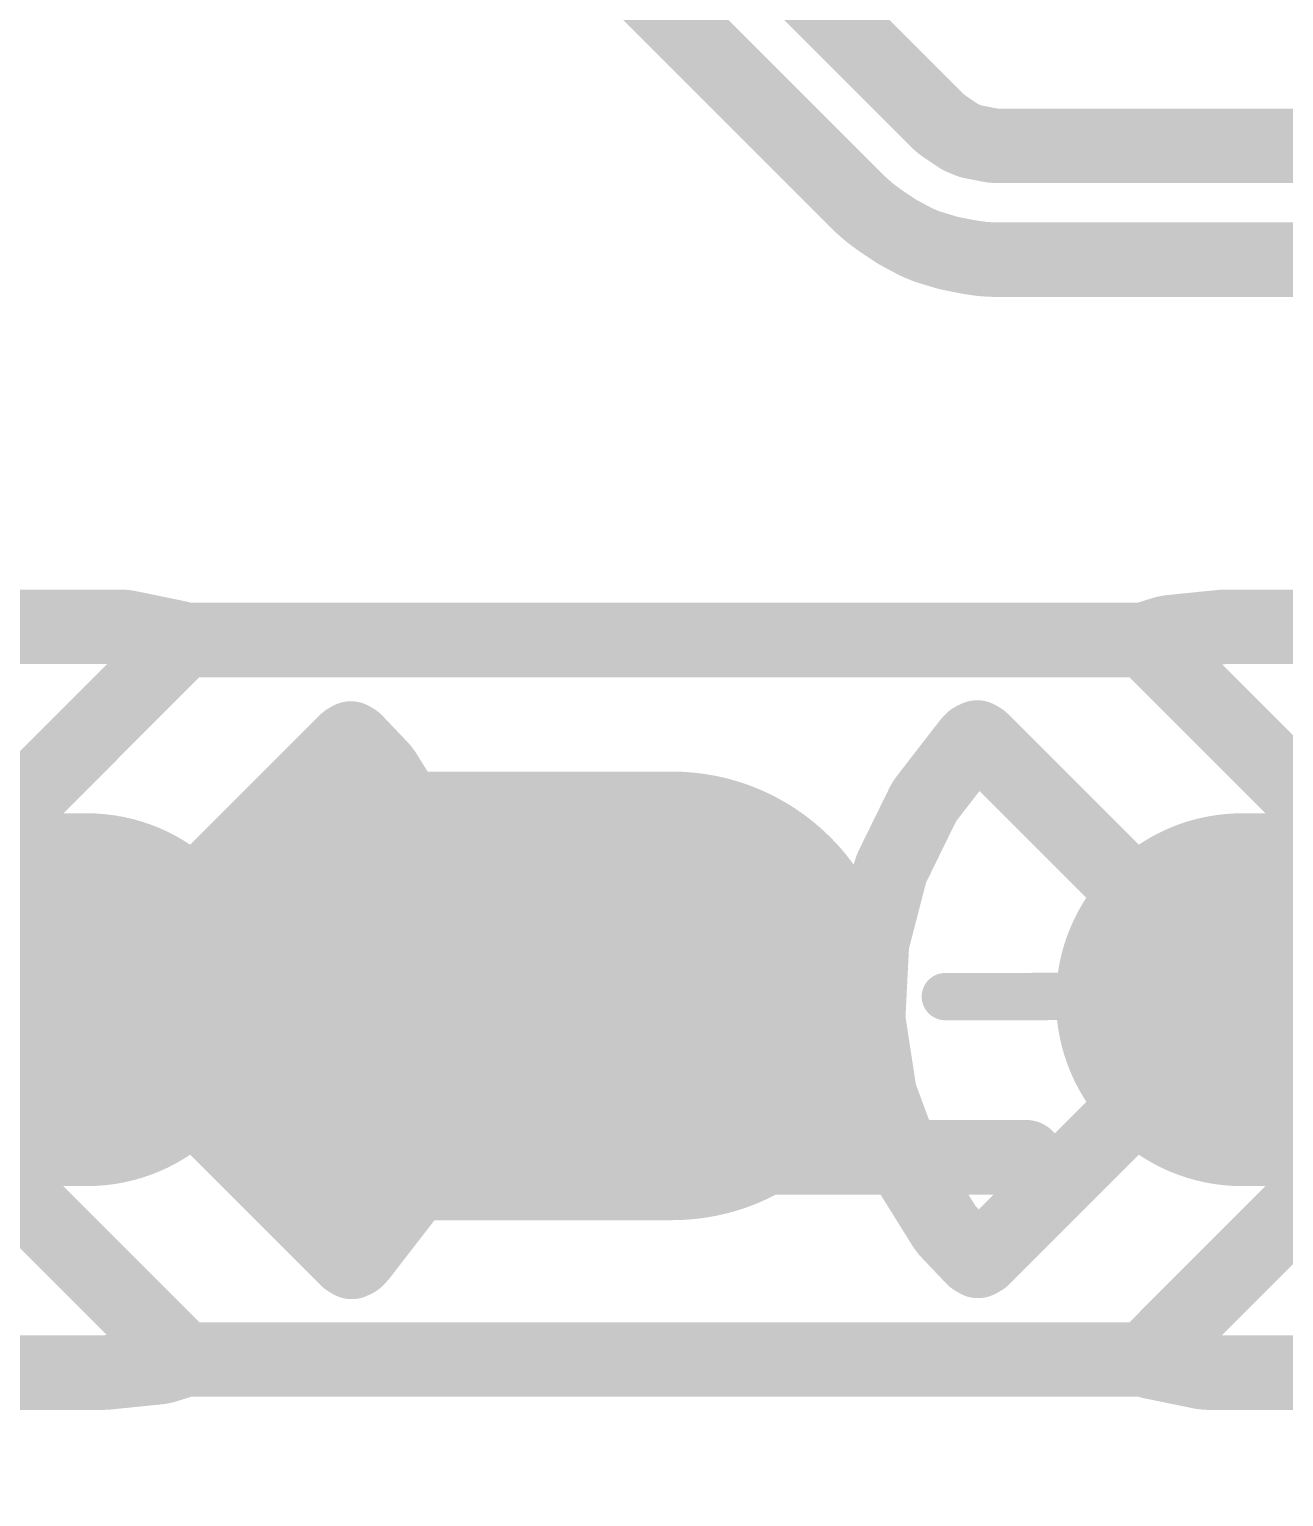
# Model space of a CAD drawing. Header units: inches. Extents: x 0 to 12.4, y -0.6 to 2.2.
# Drawn here: x 0.0639 to 0.1964, y 0.799 to 0.9539 of the extents above; entities that cross this region are included whole.
import ezdxf

# ---------------------------------------------------------------- set-up
doc = ezdxf.new("R2010")
doc.units = ezdxf.units.IN
doc.header["$MEASUREMENT"] = 0
for name, color, linetype in [('Bottom Layer', 5, 'Continuous'), ('Bottom Solder', 6, 'Continuous'), ('Dimension', 6, 'Continuous'), ('Drill Drawing', 1, 'Continuous'), ('Mechanical 4', 56, 'Continuous'), ('Multi-Layer', 9, 'Continuous'), ('Pad Holes', 156, 'Continuous'), ('Top Layer', 1, 'Continuous'), ('Top Overlay', 2, 'Continuous'), ('Top Solder', 216, 'Continuous')]:
    doc.layers.add(name, color=color, linetype=linetype)
doc.styles.add('Arial', font='', dxfattribs={"height": 0.2})
doc.styles.get('Arial').set_extended_font_data('Arial')

# ---------------------------------------------------------------- blocks, each defined once
blk = doc.blocks.new('TYPE_C_31_M_17__56')
at = {"layer": 'Bottom Layer'}
h = blk.add_hatch(color=5, dxfattribs=at)
edge = h.paths.add_edge_path()
edge.add_arc((0.1700787, -0.0931102), 0.019685, 180, 360)
edge.add_line((0.1897637, -0.0931102), (0.1897637, -0.0635826))
edge.add_arc((0.1700787, -0.0635826), 0.019685, 0, 180)
edge.add_line((0.1503937, -0.0635826), (0.1503937, -0.0931102))
at = {"layer": 'Bottom Solder'}
h = blk.add_hatch(color=6, dxfattribs=at)
edge = h.paths.add_edge_path()
edge.add_arc((0.1700787, -0.0931102), 0.023685, 180, 360)
edge.add_line((0.1937637, -0.0931102), (0.1937637, -0.0635826))
edge.add_arc((0.1700787, -0.0635826), 0.023685, 0, 180)
edge.add_line((0.1463937, -0.0635826), (0.1463937, -0.0931102))
at = {"layer": 'Multi-Layer'}
h = blk.add_hatch(color=9, dxfattribs=at)
edge = h.paths.add_edge_path()
edge.add_arc((0.1700787, -0.0931102), 0.019685, 180, 360)
edge.add_line((0.1897637, -0.0931102), (0.1897637, -0.0635826))
edge.add_arc((0.1700787, -0.0635826), 0.019685, 0, 180)
edge.add_line((0.1503937, -0.0635826), (0.1503937, -0.0931102))
at = {"layer": 'Pad Holes'}
h = blk.add_hatch(color=7, dxfattribs=at)
edge = h.paths.add_edge_path()
edge.add_arc((0.1700787, -0.09173225), 0.0102362, 180, 360)
edge.add_line((0.1803149, -0.09173225), (0.1803149, -0.06496055))
edge.add_arc((0.1700787, -0.06496055), 0.0102362, 0, 180)
edge.add_line((0.1598425, -0.06496055), (0.1598425, -0.09173225))
at = {"layer": 'Top Layer'}
h = blk.add_hatch(color=1, dxfattribs=at)
edge = h.paths.add_edge_path()
edge.add_arc((0.1700787, -0.0931102), 0.019685, 180, 360)
edge.add_line((0.1897637, -0.0931102), (0.1897637, -0.0635826))
edge.add_arc((0.1700787, -0.0635826), 0.019685, 0, 180)
edge.add_line((0.1503937, -0.0635826), (0.1503937, -0.0931102))
at = {"layer": 'Top Solder'}
h = blk.add_hatch(color=216, dxfattribs=at)
edge = h.paths.add_edge_path()
edge.add_arc((0.1700787, -0.0931102), 0.023685, 180, 360)
edge.add_line((0.1937637, -0.0931102), (0.1937637, -0.0635826))
edge.add_arc((0.1700787, -0.0635826), 0.023685, 0, 180)
edge.add_line((0.1463937, -0.0635826), (0.1463937, -0.0931102))
at = {"layer": 'Top Overlay'}
for points in [[(0.1701574, -0.0346928, 0.005, 0.005, 0), (0.1700787, 0.0293859, 0.005, 0.005, 0)], [(0.1700787, -0.1880787, 0.005, 0.005, 0), (0.17, -0.124, 0.005, 0.005, 0)]]:
    blk.add_lwpolyline(points, format="xyseb", dxfattribs=at)
for points in [[(0.1689074, -0.0346928, 0.0025, 0.0025, 1), (0.1714074, -0.0346928, 0.0025, 0.0025, 1)], [(0.16875, -0.124, 0.0025, 0.0025, 1), (0.17125, -0.124, 0.0025, 0.0025, 1)]]:
    blk.add_lwpolyline(points, format="xyseb", close=True, dxfattribs=at)

msp = doc.modelspace()

# ---------------------------------------------------------------- hatches: boundary and pattern name
at = {"layer": 'Dimension'}
h = msp.add_hatch(color=6, dxfattribs=at)
edge = h.paths.add_edge_path()
edge.add_arc((0.04241545, 0.8514533), 0.019685, 90, 270)
edge.add_line((0.04241544999999999, 0.8317683), (0.06997455, 0.8317683))
edge.add_arc((0.06997455, 0.8514533), 0.019685, 270, 450)
edge.add_line((0.06997455, 0.8711382999999999), (0.04241545, 0.8711382999999999))
h = msp.add_hatch(color=6, dxfattribs=at)
edge = h.paths.add_edge_path()
edge.add_arc((0.04241545, 0.8514533), 0.019685, 90, 270)
edge.add_line((0.04241544999999999, 0.8317683), (0.06997455, 0.8317683))
edge.add_arc((0.06997455, 0.8514533), 0.019685, 270, 450)
edge.add_line((0.06997455, 0.8711382999999999), (0.04241545, 0.8711382999999999))
h = msp.add_hatch(color=6, dxfattribs=at)
edge = h.paths.add_edge_path()
edge.add_arc((0.19202175, 0.8514533), 0.019685, 90, 270)
edge.add_line((0.19202175, 0.8317683), (0.21958085, 0.8317683))
edge.add_arc((0.21958085, 0.8514533), 0.019685, 270, 450)
edge.add_line((0.21958085, 0.8711382999999999), (0.19202175, 0.8711382999999999))

# ---------------------------------------------------------------- linework, layer by layer
for points in [[(0.1335073, 0.9705977, 0.007874, 0.007874, 0), (0.1599851, 0.94412, 0.007874, 0.007874, 0)], [(0.1250026, 0.962093, 0.007874, 0.007874, 0), (0.1514803, 0.9356152, 0.007874, 0.007874, 0)], [(0.1599851, 0.94412, 0.007874, 0.007874, 0), (0.1604266, 0.9437576, 0.007874, 0.007874, 0)], [(0.1604266, 0.9437576, 0.007874, 0.007874, 0), (0.1622607, 0.9425321, 0.007874, 0.007874, 0)], [(0.1622607, 0.9425321, 0.007874, 0.007874, 0), (0.1633109, 0.9420971, 0.007874, 0.007874, 0)], [(0.1633109, 0.9420971, 0.007874, 0.007874, 0), (0.1654743, 0.9416668, 0.007874, 0.007874, 0)], [(0.1654743, 0.9416668, 0.007874, 0.007874, 0), (0.1660427, 0.9416108, 0.007874, 0.007874, 0)], [(0.1660427, 0.9416108, 0.007874, 0.007874, 0), (0.2488215, 0.9416108, 0.007874, 0.007874, 0)], [(0.1514803, 0.9356152, 0.007874, 0.007874, 0), (0.1523549, 0.9348225, 0.007874, 0.007874, 0)], [(0.1523549, 0.9348225, 0.007874, 0.007874, 0), (0.1524011, 0.9347846, 0.007874, 0.007874, 0)], [(0.1524011, 0.9347846, 0.007874, 0.007874, 0), (0.1524013, 0.9347844, 0.007874, 0.007874, 0)], [(0.1524013, 0.9347844, 0.007874, 0.007874, 0), (0.1527502, 0.9344981, 0.007874, 0.007874, 0)], [(0.1527502, 0.9344981, 0.007874, 0.007874, 0), (0.1527506, 0.9344977, 0.007874, 0.007874, 0)], [(0.1527506, 0.9344977, 0.007874, 0.007874, 0), (0.1527964, 0.9344602, 0.007874, 0.007874, 0)], [(0.1527964, 0.9344602, 0.007874, 0.007874, 0), (0.1537444, 0.9337571, 0.007874, 0.007874, 0)], [(0.1537444, 0.9337571, 0.007874, 0.007874, 0), (0.1555785, 0.9325316, 0.007874, 0.007874, 0)], [(0.1555785, 0.9325316, 0.007874, 0.007874, 0), (0.157658, 0.9314201, 0.007874, 0.007874, 0)], [(0.157658, 0.9314201, 0.007874, 0.007874, 0), (0.1587082, 0.9309851, 0.007874, 0.007874, 0)], [(0.1587082, 0.9309851, 0.007874, 0.007874, 0), (0.1609643, 0.9303007, 0.007874, 0.007874, 0)], [(0.1609643, 0.9303007, 0.007874, 0.007874, 0), (0.1631278, 0.9298703, 0.007874, 0.007874, 0)], [(0.1631278, 0.9298703, 0.007874, 0.007874, 0), (0.1642954, 0.9296971, 0.007874, 0.007874, 0)], [(0.1642954, 0.9296971, 0.007874, 0.007874, 0), (0.1648637, 0.9296411, 0.007874, 0.007874, 0)], [(0.1648637, 0.9296411, 0.007874, 0.007874, 0), (0.1660427, 0.9295832, 0.007874, 0.007874, 0)], [(0.1660427, 0.9295832, 0.007874, 0.007874, 0), (0.2487615, 0.9295832, 0.007874, 0.007874, 0)], [(0.0405427, 0.8908234, 0.007874, 0.007874, 0), (0.0737305, 0.8908234, 0.007874, 0.007874, 0)], [(0.0737305, 0.8908234, 0.007874, 0.007874, 0), (0.0742205, 0.8907736, 0.007874, 0.007874, 0)], [(0.0742205, 0.8907736, 0.007874, 0.007874, 0), (0.0796909, 0.8896494, 0.007874, 0.007874, 0)], [(0.1822983, 0.889665, 0.007874, 0.007874, 0), (0.1838195, 0.8901422, 0.007874, 0.007874, 0)], [(0.1838195, 0.8901422, 0.007874, 0.007874, 0), (0.1843021, 0.8902414, 0.007874, 0.007874, 0)], [(0.1843021, 0.8902414, 0.007874, 0.007874, 0), (0.1899023, 0.8908109, 0.007874, 0.007874, 0)], [(0.1899023, 0.8908109, 0.007874, 0.007874, 0), (0.190149, 0.8908234, 0.007874, 0.007874, 0)], [(0.190149, 0.8908234, 0.007874, 0.007874, 0), (0.2233368, 0.8908234, 0.007874, 0.007874, 0)], [(0.0566494, 0.8658272, 0.007874, 0.007874, 0), (0.0798711, 0.8890489, 0.007874, 0.007874, 0)], [(0.0796909, 0.8896494, 0.007874, 0.007874, 0), (0.0800949, 0.8894432, 0.007874, 0.007874, 0)], [(0.0798711, 0.8890489, 0.007874, 0.007874, 0), (0.0800837, 0.8894235, 0.007874, 0.007874, 0)], [(0.0800837, 0.8894235, 0.007874, 0.007874, 0), (0.0800949, 0.8894432, 0.007874, 0.007874, 0)], [(0.0800837, 0.8894235, 0.007874, 0.007874, 0), (0.1819136, 0.8894235, 0.007874, 0.007874, 0)], [(0.0800837, 0.8894235, 0.007874, 0.007874, 0), (0.1819136, 0.8894235, 0.007874, 0.007874, 0)], [(0.1819136, 0.8894235, 0.007874, 0.007874, 0), (0.1822983, 0.889665, 0.007874, 0.007874, 0)], [(0.1819136, 0.8894235, 0.007874, 0.007874, 0), (0.1821428, 0.8890313, 0.007874, 0.007874, 0)], [(0.1821428, 0.8890313, 0.007874, 0.007874, 0), (0.2053469, 0.8658272, 0.007874, 0.007874, 0)], [(0.0705689, 0.8519078, 0.007874, 0.007874, 0), (0.0974286, 0.8787676, 0.007874, 0.007874, 0)], [(0.0974286, 0.8787676, 0.007874, 0.007874, 0), (0.0978879, 0.8790302, 0.007874, 0.007874, 0)], [(0.0978879, 0.8790302, 0.007874, 0.007874, 0), (0.0983405, 0.878756, 0.007874, 0.007874, 0)], [(0.0983405, 0.878756, 0.007874, 0.007874, 0), (0.1010974, 0.8758557, 0.007874, 0.007874, 0)], [(0.15859, 0.8725821, 0.007874, 0.007874, 0), (0.1631879, 0.8785221, 0.007874, 0.007874, 0)], [(0.1631879, 0.8785221, 0.007874, 0.007874, 0), (0.1635273, 0.8788791, 0.007874, 0.007874, 0)], [(0.1635273, 0.8788791, 0.007874, 0.007874, 0), (0.1635632, 0.87891, 0.007874, 0.007874, 0)], [(0.1635632, 0.87891, 0.007874, 0.007874, 0), (0.1640205, 0.8791367, 0.007874, 0.007874, 0)], [(0.1640205, 0.8791367, 0.007874, 0.007874, 0), (0.1644594, 0.8788759, 0.007874, 0.007874, 0)], [(0.1644594, 0.8788759, 0.007874, 0.007874, 0), (0.1914275, 0.8519078, 0.007874, 0.007874, 0)], [(0.1010974, 0.8758557, 0.007874, 0.007874, 0), (0.101399, 0.8754662, 0.007874, 0.007874, 0)], [(0.101399, 0.8754662, 0.007874, 0.007874, 0), (0.1053724, 0.8690914, 0.007874, 0.007874, 0)], [(0.155021, 0.8654195, 0.007874, 0.007874, 0), (0.1583292, 0.8721637, 0.007874, 0.007874, 0)], [(0.1583292, 0.8721637, 0.007874, 0.007874, 0), (0.15859, 0.8725821, 0.007874, 0.007874, 0)], [(0.1053724, 0.8690914, 0.007874, 0.007874, 0), (0.1055896, 0.8686486, 0.007874, 0.007874, 0)], [(0.1055896, 0.8686486, 0.007874, 0.007874, 0), (0.1081983, 0.8616047, 0.007874, 0.007874, 0)], [(0.15485, 0.8649577, 0.007874, 0.007874, 0), (0.155021, 0.8654195, 0.007874, 0.007874, 0)], [(0.152967, 0.8576852, 0.007874, 0.007874, 0), (0.15485, 0.8649577, 0.007874, 0.007874, 0)], [(0.1081983, 0.8616047, 0.007874, 0.007874, 0), (0.1083218, 0.8611276, 0.007874, 0.007874, 0)], [(0.1083218, 0.8611276, 0.007874, 0.007874, 0), (0.1094594, 0.8537025, 0.007874, 0.007874, 0)], [(0.1528925, 0.8571987, 0.007874, 0.007874, 0), (0.152967, 0.8576852, 0.007874, 0.007874, 0)], [(0.152512, 0.8496963, 0.007874, 0.007874, 0), (0.1528925, 0.8571987, 0.007874, 0.007874, 0)], [(0.1093061, 0.8496963, 0.007874, 0.007874, 0), (0.1094843, 0.8532104, 0.007874, 0.007874, 0)], [(0.1094594, 0.8537025, 0.007874, 0.007874, 0), (0.1094843, 0.8532104, 0.007874, 0.007874, 0)], [(0.0420835, 0.8514533, 0.007874, 0.007874, 0), (0.0703065, 0.8514533, 0.007874, 0.007874, 0)], [(0.0420835, 0.8514533, 0.007874, 0.007874, 0), (0.0703065, 0.8514533, 0.007874, 0.007874, 0)], [(0.0703065, 0.8514533, 0.007874, 0.007874, 0), (0.0705689, 0.8519078, 0.007874, 0.007874, 0)], [(0.0703065, 0.8514533, 0.007874, 0.007874, 0), (0.0705689, 0.8509989, 0.007874, 0.007874, 0)], [(0.1914275, 0.8519078, 0.007874, 0.007874, 0), (0.1916898, 0.8514533, 0.007874, 0.007874, 0)], [(0.1914275, 0.8509989, 0.007874, 0.007874, 0), (0.1916898, 0.8514533, 0.007874, 0.007874, 0)], [(0.1916898, 0.8514533, 0.007874, 0.007874, 0), (0.2199128, 0.8514533, 0.007874, 0.007874, 0)], [(0.1916898, 0.8514533, 0.007874, 0.007874, 0), (0.2199128, 0.8514533, 0.007874, 0.007874, 0)], [(0.0705689, 0.8509989, 0.007874, 0.007874, 0), (0.097537, 0.8240308, 0.007874, 0.007874, 0)], [(0.1645677, 0.8241391, 0.007874, 0.007874, 0), (0.1914275, 0.8509989, 0.007874, 0.007874, 0)], [(0.1091039, 0.8457079, 0.007874, 0.007874, 0), (0.1093061, 0.8496963, 0.007874, 0.007874, 0)], [(0.1093061, 0.8496963, 0.007874, 0.007874, 0), (0.152512, 0.8496963, 0.007874, 0.007874, 0)], [(0.1093061, 0.8496963, 0.007874, 0.007874, 0), (0.152512, 0.8496963, 0.007874, 0.007874, 0)], [(0.152512, 0.8496963, 0.007874, 0.007874, 0), (0.152537, 0.8492042, 0.007874, 0.007874, 0)], [(0.152537, 0.8492042, 0.007874, 0.007874, 0), (0.1536745, 0.841779, 0.007874, 0.007874, 0)], [(0.1071463, 0.837949, 0.007874, 0.007874, 0), (0.1090293, 0.8452215, 0.007874, 0.007874, 0)], [(0.1090293, 0.8452215, 0.007874, 0.007874, 0), (0.1091039, 0.8457079, 0.007874, 0.007874, 0)], [(0.1536745, 0.841779, 0.007874, 0.007874, 0), (0.153798, 0.8413019, 0.007874, 0.007874, 0)], [(0.153798, 0.8413019, 0.007874, 0.007874, 0), (0.1564068, 0.834258, 0.007874, 0.007874, 0)], [(0.1036672, 0.830743, 0.007874, 0.007874, 0), (0.1069753, 0.8374872, 0.007874, 0.007874, 0)], [(0.1069753, 0.8374872, 0.007874, 0.007874, 0), (0.1071463, 0.837949, 0.007874, 0.007874, 0)], [(0.0566494, 0.8370795, 0.007874, 0.007874, 0), (0.0798535, 0.8138754, 0.007874, 0.007874, 0)], [(0.1821252, 0.8138578, 0.007874, 0.007874, 0), (0.2053469, 0.8370795, 0.007874, 0.007874, 0)], [(0.1564068, 0.834258, 0.007874, 0.007874, 0), (0.1566239, 0.8338153, 0.007874, 0.007874, 0)], [(0.1566239, 0.8338153, 0.007874, 0.007874, 0), (0.1605974, 0.8274405, 0.007874, 0.007874, 0)], [(0.0988084, 0.8243845, 0.007874, 0.007874, 0), (0.1034063, 0.8303246, 0.007874, 0.007874, 0)], [(0.1034063, 0.8303246, 0.007874, 0.007874, 0), (0.1036672, 0.830743, 0.007874, 0.007874, 0)], [(0.1605974, 0.8274405, 0.007874, 0.007874, 0), (0.1608989, 0.8270509, 0.007874, 0.007874, 0)], [(0.1608989, 0.8270509, 0.007874, 0.007874, 0), (0.1636557, 0.8241507, 0.007874, 0.007874, 0)], [(0.097537, 0.8240308, 0.007874, 0.007874, 0), (0.0979758, 0.82377, 0.007874, 0.007874, 0)], [(0.0979758, 0.82377, 0.007874, 0.007874, 0), (0.098433, 0.8239966, 0.007874, 0.007874, 0)], [(0.098433, 0.8239966, 0.007874, 0.007874, 0), (0.0984691, 0.8240276, 0.007874, 0.007874, 0)], [(0.0984691, 0.8240276, 0.007874, 0.007874, 0), (0.0988084, 0.8243845, 0.007874, 0.007874, 0)], [(0.1636557, 0.8241507, 0.007874, 0.007874, 0), (0.1641083, 0.8238765, 0.007874, 0.007874, 0)], [(0.1641083, 0.8238765, 0.007874, 0.007874, 0), (0.1645677, 0.8241391, 0.007874, 0.007874, 0)], [(0.0720941, 0.8120957, 0.007874, 0.007874, 0), (0.0776944, 0.8126653, 0.007874, 0.007874, 0)], [(0.0776944, 0.8126653, 0.007874, 0.007874, 0), (0.0781767, 0.8127644, 0.007874, 0.007874, 0)], [(0.0781767, 0.8127644, 0.007874, 0.007874, 0), (0.0796979, 0.8132417, 0.007874, 0.007874, 0)], [(0.0796979, 0.8132417, 0.007874, 0.007874, 0), (0.0800513, 0.8134635, 0.007874, 0.007874, 0)], [(0.0798535, 0.8138754, 0.007874, 0.007874, 0), (0.0800827, 0.8134832, 0.007874, 0.007874, 0)], [(0.0800513, 0.8134635, 0.007874, 0.007874, 0), (0.0800827, 0.8134832, 0.007874, 0.007874, 0)], [(0.0800513, 0.8134635, 0.007874, 0.007874, 0), (0.1819014, 0.8134635, 0.007874, 0.007874, 0)], [(0.0800513, 0.8134635, 0.007874, 0.007874, 0), (0.1819014, 0.8134635, 0.007874, 0.007874, 0)], [(0.1819014, 0.8134635, 0.007874, 0.007874, 0), (0.1821252, 0.8138578, 0.007874, 0.007874, 0)], [(0.1819014, 0.8134635, 0.007874, 0.007874, 0), (0.1823054, 0.8132573, 0.007874, 0.007874, 0)], [(0.1823054, 0.8132573, 0.007874, 0.007874, 0), (0.1877758, 0.8121331, 0.007874, 0.007874, 0)], [(0.0386595, 0.8120832, 0.007874, 0.007874, 0), (0.0718474, 0.8120832, 0.007874, 0.007874, 0)], [(0.0718474, 0.8120832, 0.007874, 0.007874, 0), (0.0720941, 0.8120957, 0.007874, 0.007874, 0)], [(0.1877758, 0.8121331, 0.007874, 0.007874, 0), (0.1882658, 0.8120832, 0.007874, 0.007874, 0)], [(0.1882658, 0.8120832, 0.007874, 0.007874, 0), (0.2214537, 0.8120832, 0.007874, 0.007874, 0)]]:
    msp.add_lwpolyline(points, format="xyseb", dxfattribs=at)
for points in [[(0.1580166, 0.94412, 0.003937, 0.003937, 1), (0.1619536, 0.94412, 0.003937, 0.003937, 1)], [(0.1580166, 0.94412, 0.003937, 0.003937, 1), (0.1619536, 0.94412, 0.003937, 0.003937, 1)], [(0.1584581, 0.9437576, 0.003937, 0.003937, 1), (0.1623951, 0.9437576, 0.003937, 0.003937, 1)], [(0.1584581, 0.9437576, 0.003937, 0.003937, 1), (0.1623951, 0.9437576, 0.003937, 0.003937, 1)], [(0.1602922, 0.9425321, 0.003937, 0.003937, 1), (0.1642292, 0.9425321, 0.003937, 0.003937, 1)], [(0.1602922, 0.9425321, 0.003937, 0.003937, 1), (0.1642292, 0.9425321, 0.003937, 0.003937, 1)], [(0.1613424, 0.9420971, 0.003937, 0.003937, 1), (0.1652794, 0.9420971, 0.003937, 0.003937, 1)], [(0.1613424, 0.9420971, 0.003937, 0.003937, 1), (0.1652794, 0.9420971, 0.003937, 0.003937, 1)], [(0.1635058, 0.9416668, 0.003937, 0.003937, 1), (0.1674428, 0.9416668, 0.003937, 0.003937, 1)], [(0.1635058, 0.9416668, 0.003937, 0.003937, 1), (0.1674428, 0.9416668, 0.003937, 0.003937, 1)], [(0.1640742, 0.9416108, 0.003937, 0.003937, 1), (0.1680112, 0.9416108, 0.003937, 0.003937, 1)], [(0.1640742, 0.9416108, 0.003937, 0.003937, 1), (0.1680112, 0.9416108, 0.003937, 0.003937, 1)], [(0.1495118, 0.9356152, 0.003937, 0.003937, 1), (0.1534488, 0.9356152, 0.003937, 0.003937, 1)], [(0.1495118, 0.9356152, 0.003937, 0.003937, 1), (0.1534488, 0.9356152, 0.003937, 0.003937, 1)], [(0.1503864, 0.9348225, 0.003937, 0.003937, 1), (0.1543234, 0.9348225, 0.003937, 0.003937, 1)], [(0.1503864, 0.9348225, 0.003937, 0.003937, 1), (0.1543234, 0.9348225, 0.003937, 0.003937, 1)], [(0.1504326, 0.9347846, 0.003937, 0.003937, 1), (0.1543696, 0.9347846, 0.003937, 0.003937, 1)], [(0.1504326, 0.9347846, 0.003937, 0.003937, 1), (0.1543696, 0.9347846, 0.003937, 0.003937, 1)], [(0.1504328, 0.9347844, 0.003937, 0.003937, 1), (0.1543698, 0.9347844, 0.003937, 0.003937, 1)], [(0.1504328, 0.9347844, 0.003937, 0.003937, 1), (0.1543698, 0.9347844, 0.003937, 0.003937, 1)], [(0.1507817, 0.9344981, 0.003937, 0.003937, 1), (0.1547187, 0.9344981, 0.003937, 0.003937, 1)], [(0.1507817, 0.9344981, 0.003937, 0.003937, 1), (0.1547187, 0.9344981, 0.003937, 0.003937, 1)], [(0.1507821, 0.9344977, 0.003937, 0.003937, 1), (0.1547191, 0.9344977, 0.003937, 0.003937, 1)], [(0.1507821, 0.9344977, 0.003937, 0.003937, 1), (0.1547191, 0.9344977, 0.003937, 0.003937, 1)], [(0.1508279, 0.9344602, 0.003937, 0.003937, 1), (0.1547649, 0.9344602, 0.003937, 0.003937, 1)], [(0.1508279, 0.9344602, 0.003937, 0.003937, 1), (0.1547649, 0.9344602, 0.003937, 0.003937, 1)], [(0.1517759, 0.9337571, 0.003937, 0.003937, 1), (0.1557129, 0.9337571, 0.003937, 0.003937, 1)], [(0.1517759, 0.9337571, 0.003937, 0.003937, 1), (0.1557129, 0.9337571, 0.003937, 0.003937, 1)], [(0.15361, 0.9325316, 0.003937, 0.003937, 1), (0.157547, 0.9325316, 0.003937, 0.003937, 1)], [(0.15361, 0.9325316, 0.003937, 0.003937, 1), (0.157547, 0.9325316, 0.003937, 0.003937, 1)], [(0.1556895, 0.9314201, 0.003937, 0.003937, 1), (0.1596265, 0.9314201, 0.003937, 0.003937, 1)], [(0.1556895, 0.9314201, 0.003937, 0.003937, 1), (0.1596265, 0.9314201, 0.003937, 0.003937, 1)], [(0.1567397, 0.9309851, 0.003937, 0.003937, 1), (0.1606767, 0.9309851, 0.003937, 0.003937, 1)], [(0.1567397, 0.9309851, 0.003937, 0.003937, 1), (0.1606767, 0.9309851, 0.003937, 0.003937, 1)], [(0.1589958, 0.9303007, 0.003937, 0.003937, 1), (0.1629328, 0.9303007, 0.003937, 0.003937, 1)], [(0.1589958, 0.9303007, 0.003937, 0.003937, 1), (0.1629328, 0.9303007, 0.003937, 0.003937, 1)], [(0.1611593, 0.9298703, 0.003937, 0.003937, 1), (0.1650963, 0.9298703, 0.003937, 0.003937, 1)], [(0.1611593, 0.9298703, 0.003937, 0.003937, 1), (0.1650963, 0.9298703, 0.003937, 0.003937, 1)], [(0.1623269, 0.9296971, 0.003937, 0.003937, 1), (0.1662639, 0.9296971, 0.003937, 0.003937, 1)], [(0.1623269, 0.9296971, 0.003937, 0.003937, 1), (0.1662639, 0.9296971, 0.003937, 0.003937, 1)], [(0.1628952, 0.9296411, 0.003937, 0.003937, 1), (0.1668322, 0.9296411, 0.003937, 0.003937, 1)], [(0.1628952, 0.9296411, 0.003937, 0.003937, 1), (0.1668322, 0.9296411, 0.003937, 0.003937, 1)], [(0.1640742, 0.9295832, 0.003937, 0.003937, 1), (0.1680112, 0.9295832, 0.003937, 0.003937, 1)], [(0.1640742, 0.9295832, 0.003937, 0.003937, 1), (0.1680112, 0.9295832, 0.003937, 0.003937, 1)], [(0.071762, 0.8908234, 0.003937, 0.003937, 1), (0.075699, 0.8908234, 0.003937, 0.003937, 1)], [(0.071762, 0.8908234, 0.003937, 0.003937, 1), (0.075699, 0.8908234, 0.003937, 0.003937, 1)], [(0.072252, 0.8907736, 0.003937, 0.003937, 1), (0.076189, 0.8907736, 0.003937, 0.003937, 1)], [(0.072252, 0.8907736, 0.003937, 0.003937, 1), (0.076189, 0.8907736, 0.003937, 0.003937, 1)], [(0.181851, 0.8901422, 0.003937, 0.003937, 1), (0.185788, 0.8901422, 0.003937, 0.003937, 1)], [(0.181851, 0.8901422, 0.003937, 0.003937, 1), (0.185788, 0.8901422, 0.003937, 0.003937, 1)], [(0.1823336, 0.8902414, 0.003937, 0.003937, 1), (0.1862706, 0.8902414, 0.003937, 0.003937, 1)], [(0.1823336, 0.8902414, 0.003937, 0.003937, 1), (0.1862706, 0.8902414, 0.003937, 0.003937, 1)], [(0.1879338, 0.8908109, 0.003937, 0.003937, 1), (0.1918708, 0.8908109, 0.003937, 0.003937, 1)], [(0.1879338, 0.8908109, 0.003937, 0.003937, 1), (0.1918708, 0.8908109, 0.003937, 0.003937, 1)], [(0.1881805, 0.8908234, 0.003937, 0.003937, 1), (0.1921175, 0.8908234, 0.003937, 0.003937, 1)], [(0.1881805, 0.8908234, 0.003937, 0.003937, 1), (0.1921175, 0.8908234, 0.003937, 0.003937, 1)], [(0.0777224, 0.8896494, 0.003937, 0.003937, 1), (0.0816594, 0.8896494, 0.003937, 0.003937, 1)], [(0.0777224, 0.8896494, 0.003937, 0.003937, 1), (0.0816594, 0.8896494, 0.003937, 0.003937, 1)], [(0.0779026, 0.8890489, 0.003937, 0.003937, 1), (0.0818396, 0.8890489, 0.003937, 0.003937, 1)], [(0.0779026, 0.8890489, 0.003937, 0.003937, 1), (0.0818396, 0.8890489, 0.003937, 0.003937, 1)], [(0.0781152, 0.8894235, 0.003937, 0.003937, 1), (0.0820522, 0.8894235, 0.003937, 0.003937, 1)], [(0.0781152, 0.8894235, 0.003937, 0.003937, 1), (0.0820522, 0.8894235, 0.003937, 0.003937, 1)], [(0.0781152, 0.8894235, 0.003937, 0.003937, 1), (0.0820522, 0.8894235, 0.003937, 0.003937, 1)], [(0.0781152, 0.8894235, 0.003937, 0.003937, 1), (0.0820522, 0.8894235, 0.003937, 0.003937, 1)], [(0.0781264, 0.8894432, 0.003937, 0.003937, 1), (0.0820634, 0.8894432, 0.003937, 0.003937, 1)], [(0.0781264, 0.8894432, 0.003937, 0.003937, 1), (0.0820634, 0.8894432, 0.003937, 0.003937, 1)], [(0.1799451, 0.8894235, 0.003937, 0.003937, 1), (0.1838821, 0.8894235, 0.003937, 0.003937, 1)], [(0.1799451, 0.8894235, 0.003937, 0.003937, 1), (0.1838821, 0.8894235, 0.003937, 0.003937, 1)], [(0.1799451, 0.8894235, 0.003937, 0.003937, 1), (0.1838821, 0.8894235, 0.003937, 0.003937, 1)], [(0.1799451, 0.8894235, 0.003937, 0.003937, 1), (0.1838821, 0.8894235, 0.003937, 0.003937, 1)], [(0.1801743, 0.8890313, 0.003937, 0.003937, 1), (0.1841113, 0.8890313, 0.003937, 0.003937, 1)], [(0.1801743, 0.8890313, 0.003937, 0.003937, 1), (0.1841113, 0.8890313, 0.003937, 0.003937, 1)], [(0.1803298, 0.889665, 0.003937, 0.003937, 1), (0.1842668, 0.889665, 0.003937, 0.003937, 1)], [(0.1803298, 0.889665, 0.003937, 0.003937, 1), (0.1842668, 0.889665, 0.003937, 0.003937, 1)], [(0.0954601, 0.8787676, 0.003937, 0.003937, 1), (0.0993971, 0.8787676, 0.003937, 0.003937, 1)], [(0.0954601, 0.8787676, 0.003937, 0.003937, 1), (0.0993971, 0.8787676, 0.003937, 0.003937, 1)], [(0.0959194, 0.8790302, 0.003937, 0.003937, 1), (0.0998564, 0.8790302, 0.003937, 0.003937, 1)], [(0.0959194, 0.8790302, 0.003937, 0.003937, 1), (0.0998564, 0.8790302, 0.003937, 0.003937, 1)], [(0.096372, 0.878756, 0.003937, 0.003937, 1), (0.100309, 0.878756, 0.003937, 0.003937, 1)], [(0.096372, 0.878756, 0.003937, 0.003937, 1), (0.100309, 0.878756, 0.003937, 0.003937, 1)], [(0.1612194, 0.8785221, 0.003937, 0.003937, 1), (0.1651564, 0.8785221, 0.003937, 0.003937, 1)], [(0.1612194, 0.8785221, 0.003937, 0.003937, 1), (0.1651564, 0.8785221, 0.003937, 0.003937, 1)], [(0.1615588, 0.8788791, 0.003937, 0.003937, 1), (0.1654958, 0.8788791, 0.003937, 0.003937, 1)], [(0.1615588, 0.8788791, 0.003937, 0.003937, 1), (0.1654958, 0.8788791, 0.003937, 0.003937, 1)], [(0.1615947, 0.87891, 0.003937, 0.003937, 1), (0.1655317, 0.87891, 0.003937, 0.003937, 1)], [(0.1615947, 0.87891, 0.003937, 0.003937, 1), (0.1655317, 0.87891, 0.003937, 0.003937, 1)], [(0.162052, 0.8791367, 0.003937, 0.003937, 1), (0.165989, 0.8791367, 0.003937, 0.003937, 1)], [(0.162052, 0.8791367, 0.003937, 0.003937, 1), (0.165989, 0.8791367, 0.003937, 0.003937, 1)], [(0.1624909, 0.8788759, 0.003937, 0.003937, 1), (0.1664279, 0.8788759, 0.003937, 0.003937, 1)], [(0.1624909, 0.8788759, 0.003937, 0.003937, 1), (0.1664279, 0.8788759, 0.003937, 0.003937, 1)], [(0.0991289, 0.8758557, 0.003937, 0.003937, 1), (0.1030659, 0.8758557, 0.003937, 0.003937, 1)], [(0.0991289, 0.8758557, 0.003937, 0.003937, 1), (0.1030659, 0.8758557, 0.003937, 0.003937, 1)], [(0.0994305, 0.8754662, 0.003937, 0.003937, 1), (0.1033675, 0.8754662, 0.003937, 0.003937, 1)], [(0.0994305, 0.8754662, 0.003937, 0.003937, 1), (0.1033675, 0.8754662, 0.003937, 0.003937, 1)], [(0.1563607, 0.8721637, 0.003937, 0.003937, 1), (0.1602977, 0.8721637, 0.003937, 0.003937, 1)], [(0.1563607, 0.8721637, 0.003937, 0.003937, 1), (0.1602977, 0.8721637, 0.003937, 0.003937, 1)], [(0.1566215, 0.8725821, 0.003937, 0.003937, 1), (0.1605585, 0.8725821, 0.003937, 0.003937, 1)], [(0.1566215, 0.8725821, 0.003937, 0.003937, 1), (0.1605585, 0.8725821, 0.003937, 0.003937, 1)], [(0.1034039, 0.8690914, 0.003937, 0.003937, 1), (0.1073409, 0.8690914, 0.003937, 0.003937, 1)], [(0.1034039, 0.8690914, 0.003937, 0.003937, 1), (0.1073409, 0.8690914, 0.003937, 0.003937, 1)], [(0.1036211, 0.8686486, 0.003937, 0.003937, 1), (0.1075581, 0.8686486, 0.003937, 0.003937, 1)], [(0.1036211, 0.8686486, 0.003937, 0.003937, 1), (0.1075581, 0.8686486, 0.003937, 0.003937, 1)], [(0.1530525, 0.8654195, 0.003937, 0.003937, 1), (0.1569895, 0.8654195, 0.003937, 0.003937, 1)], [(0.1530525, 0.8654195, 0.003937, 0.003937, 1), (0.1569895, 0.8654195, 0.003937, 0.003937, 1)], [(0.1528815, 0.8649577, 0.003937, 0.003937, 1), (0.1568185, 0.8649577, 0.003937, 0.003937, 1)], [(0.1528815, 0.8649577, 0.003937, 0.003937, 1), (0.1568185, 0.8649577, 0.003937, 0.003937, 1)], [(0.1062298, 0.8616047, 0.003937, 0.003937, 1), (0.1101668, 0.8616047, 0.003937, 0.003937, 1)], [(0.1062298, 0.8616047, 0.003937, 0.003937, 1), (0.1101668, 0.8616047, 0.003937, 0.003937, 1)], [(0.1063533, 0.8611276, 0.003937, 0.003937, 1), (0.1102903, 0.8611276, 0.003937, 0.003937, 1)], [(0.1063533, 0.8611276, 0.003937, 0.003937, 1), (0.1102903, 0.8611276, 0.003937, 0.003937, 1)], [(0.1509985, 0.8576852, 0.003937, 0.003937, 1), (0.1549355, 0.8576852, 0.003937, 0.003937, 1)], [(0.1509985, 0.8576852, 0.003937, 0.003937, 1), (0.1549355, 0.8576852, 0.003937, 0.003937, 1)], [(0.150924, 0.8571987, 0.003937, 0.003937, 1), (0.154861, 0.8571987, 0.003937, 0.003937, 1)], [(0.150924, 0.8571987, 0.003937, 0.003937, 1), (0.154861, 0.8571987, 0.003937, 0.003937, 1)], [(0.1074909, 0.8537025, 0.003937, 0.003937, 1), (0.1114279, 0.8537025, 0.003937, 0.003937, 1)], [(0.1074909, 0.8537025, 0.003937, 0.003937, 1), (0.1114279, 0.8537025, 0.003937, 0.003937, 1)], [(0.1075158, 0.8532104, 0.003937, 0.003937, 1), (0.1114528, 0.8532104, 0.003937, 0.003937, 1)], [(0.1075158, 0.8532104, 0.003937, 0.003937, 1), (0.1114528, 0.8532104, 0.003937, 0.003937, 1)], [(0.068338, 0.8514533, 0.003937, 0.003937, 1), (0.072275, 0.8514533, 0.003937, 0.003937, 1)], [(0.068338, 0.8514533, 0.003937, 0.003937, 1), (0.072275, 0.8514533, 0.003937, 0.003937, 1)], [(0.068338, 0.8514533, 0.003937, 0.003937, 1), (0.072275, 0.8514533, 0.003937, 0.003937, 1)], [(0.068338, 0.8514533, 0.003937, 0.003937, 1), (0.072275, 0.8514533, 0.003937, 0.003937, 1)], [(0.0686004, 0.8519078, 0.003937, 0.003937, 1), (0.0725374, 0.8519078, 0.003937, 0.003937, 1)], [(0.0686004, 0.8519078, 0.003937, 0.003937, 1), (0.0725374, 0.8519078, 0.003937, 0.003937, 1)], [(0.189459, 0.8519078, 0.003937, 0.003937, 1), (0.193396, 0.8519078, 0.003937, 0.003937, 1)], [(0.189459, 0.8519078, 0.003937, 0.003937, 1), (0.193396, 0.8519078, 0.003937, 0.003937, 1)], [(0.1897213, 0.8514533, 0.003937, 0.003937, 1), (0.1936583, 0.8514533, 0.003937, 0.003937, 1)], [(0.1897213, 0.8514533, 0.003937, 0.003937, 1), (0.1936583, 0.8514533, 0.003937, 0.003937, 1)], [(0.1897213, 0.8514533, 0.003937, 0.003937, 1), (0.1936583, 0.8514533, 0.003937, 0.003937, 1)], [(0.1897213, 0.8514533, 0.003937, 0.003937, 1), (0.1936583, 0.8514533, 0.003937, 0.003937, 1)], [(0.0686004, 0.8509989, 0.003937, 0.003937, 1), (0.0725374, 0.8509989, 0.003937, 0.003937, 1)], [(0.0686004, 0.8509989, 0.003937, 0.003937, 1), (0.0725374, 0.8509989, 0.003937, 0.003937, 1)], [(0.189459, 0.8509989, 0.003937, 0.003937, 1), (0.193396, 0.8509989, 0.003937, 0.003937, 1)], [(0.189459, 0.8509989, 0.003937, 0.003937, 1), (0.193396, 0.8509989, 0.003937, 0.003937, 1)], [(0.1073376, 0.8496963, 0.003937, 0.003937, 1), (0.1112746, 0.8496963, 0.003937, 0.003937, 1)], [(0.1073376, 0.8496963, 0.003937, 0.003937, 1), (0.1112746, 0.8496963, 0.003937, 0.003937, 1)], [(0.1073376, 0.8496963, 0.003937, 0.003937, 1), (0.1112746, 0.8496963, 0.003937, 0.003937, 1)], [(0.1073376, 0.8496963, 0.003937, 0.003937, 1), (0.1112746, 0.8496963, 0.003937, 0.003937, 1)], [(0.1505435, 0.8496963, 0.003937, 0.003937, 1), (0.1544805, 0.8496963, 0.003937, 0.003937, 1)], [(0.1505435, 0.8496963, 0.003937, 0.003937, 1), (0.1544805, 0.8496963, 0.003937, 0.003937, 1)], [(0.1505435, 0.8496963, 0.003937, 0.003937, 1), (0.1544805, 0.8496963, 0.003937, 0.003937, 1)], [(0.1505435, 0.8496963, 0.003937, 0.003937, 1), (0.1544805, 0.8496963, 0.003937, 0.003937, 1)], [(0.1505685, 0.8492042, 0.003937, 0.003937, 1), (0.1545055, 0.8492042, 0.003937, 0.003937, 1)], [(0.1505685, 0.8492042, 0.003937, 0.003937, 1), (0.1545055, 0.8492042, 0.003937, 0.003937, 1)], [(0.1070608, 0.8452215, 0.003937, 0.003937, 1), (0.1109978, 0.8452215, 0.003937, 0.003937, 1)], [(0.1070608, 0.8452215, 0.003937, 0.003937, 1), (0.1109978, 0.8452215, 0.003937, 0.003937, 1)], [(0.1071354, 0.8457079, 0.003937, 0.003937, 1), (0.1110724, 0.8457079, 0.003937, 0.003937, 1)], [(0.1071354, 0.8457079, 0.003937, 0.003937, 1), (0.1110724, 0.8457079, 0.003937, 0.003937, 1)], [(0.151706, 0.841779, 0.003937, 0.003937, 1), (0.155643, 0.841779, 0.003937, 0.003937, 1)], [(0.151706, 0.841779, 0.003937, 0.003937, 1), (0.155643, 0.841779, 0.003937, 0.003937, 1)], [(0.1518295, 0.8413019, 0.003937, 0.003937, 1), (0.1557665, 0.8413019, 0.003937, 0.003937, 1)], [(0.1518295, 0.8413019, 0.003937, 0.003937, 1), (0.1557665, 0.8413019, 0.003937, 0.003937, 1)], [(0.1050068, 0.8374872, 0.003937, 0.003937, 1), (0.1089438, 0.8374872, 0.003937, 0.003937, 1)], [(0.1050068, 0.8374872, 0.003937, 0.003937, 1), (0.1089438, 0.8374872, 0.003937, 0.003937, 1)], [(0.1051778, 0.837949, 0.003937, 0.003937, 1), (0.1091148, 0.837949, 0.003937, 0.003937, 1)], [(0.1051778, 0.837949, 0.003937, 0.003937, 1), (0.1091148, 0.837949, 0.003937, 0.003937, 1)], [(0.1544383, 0.834258, 0.003937, 0.003937, 1), (0.1583753, 0.834258, 0.003937, 0.003937, 1)], [(0.1544383, 0.834258, 0.003937, 0.003937, 1), (0.1583753, 0.834258, 0.003937, 0.003937, 1)], [(0.1546554, 0.8338153, 0.003937, 0.003937, 1), (0.1585924, 0.8338153, 0.003937, 0.003937, 1)], [(0.1546554, 0.8338153, 0.003937, 0.003937, 1), (0.1585924, 0.8338153, 0.003937, 0.003937, 1)], [(0.1014378, 0.8303246, 0.003937, 0.003937, 1), (0.1053748, 0.8303246, 0.003937, 0.003937, 1)], [(0.1014378, 0.8303246, 0.003937, 0.003937, 1), (0.1053748, 0.8303246, 0.003937, 0.003937, 1)], [(0.1016987, 0.830743, 0.003937, 0.003937, 1), (0.1056357, 0.830743, 0.003937, 0.003937, 1)], [(0.1016987, 0.830743, 0.003937, 0.003937, 1), (0.1056357, 0.830743, 0.003937, 0.003937, 1)], [(0.1586289, 0.8274405, 0.003937, 0.003937, 1), (0.1625659, 0.8274405, 0.003937, 0.003937, 1)], [(0.1586289, 0.8274405, 0.003937, 0.003937, 1), (0.1625659, 0.8274405, 0.003937, 0.003937, 1)], [(0.1589304, 0.8270509, 0.003937, 0.003937, 1), (0.1628674, 0.8270509, 0.003937, 0.003937, 1)], [(0.1589304, 0.8270509, 0.003937, 0.003937, 1), (0.1628674, 0.8270509, 0.003937, 0.003937, 1)], [(0.0955685, 0.8240308, 0.003937, 0.003937, 1), (0.0995055, 0.8240308, 0.003937, 0.003937, 1)], [(0.0955685, 0.8240308, 0.003937, 0.003937, 1), (0.0995055, 0.8240308, 0.003937, 0.003937, 1)], [(0.0960073, 0.82377, 0.003937, 0.003937, 1), (0.0999443, 0.82377, 0.003937, 0.003937, 1)], [(0.0960073, 0.82377, 0.003937, 0.003937, 1), (0.0999443, 0.82377, 0.003937, 0.003937, 1)], [(0.0964645, 0.8239966, 0.003937, 0.003937, 1), (0.1004015, 0.8239966, 0.003937, 0.003937, 1)], [(0.0964645, 0.8239966, 0.003937, 0.003937, 1), (0.1004015, 0.8239966, 0.003937, 0.003937, 1)], [(0.0965006, 0.8240276, 0.003937, 0.003937, 1), (0.1004376, 0.8240276, 0.003937, 0.003937, 1)], [(0.0965006, 0.8240276, 0.003937, 0.003937, 1), (0.1004376, 0.8240276, 0.003937, 0.003937, 1)], [(0.0968399, 0.8243845, 0.003937, 0.003937, 1), (0.1007769, 0.8243845, 0.003937, 0.003937, 1)], [(0.0968399, 0.8243845, 0.003937, 0.003937, 1), (0.1007769, 0.8243845, 0.003937, 0.003937, 1)], [(0.1616872, 0.8241507, 0.003937, 0.003937, 1), (0.1656242, 0.8241507, 0.003937, 0.003937, 1)], [(0.1616872, 0.8241507, 0.003937, 0.003937, 1), (0.1656242, 0.8241507, 0.003937, 0.003937, 1)], [(0.1621398, 0.8238765, 0.003937, 0.003937, 1), (0.1660768, 0.8238765, 0.003937, 0.003937, 1)], [(0.1621398, 0.8238765, 0.003937, 0.003937, 1), (0.1660768, 0.8238765, 0.003937, 0.003937, 1)], [(0.1625992, 0.8241391, 0.003937, 0.003937, 1), (0.1665362, 0.8241391, 0.003937, 0.003937, 1)], [(0.1625992, 0.8241391, 0.003937, 0.003937, 1), (0.1665362, 0.8241391, 0.003937, 0.003937, 1)], [(0.0757259, 0.8126653, 0.003937, 0.003937, 1), (0.0796629, 0.8126653, 0.003937, 0.003937, 1)], [(0.0757259, 0.8126653, 0.003937, 0.003937, 1), (0.0796629, 0.8126653, 0.003937, 0.003937, 1)], [(0.0762082, 0.8127644, 0.003937, 0.003937, 1), (0.0801452, 0.8127644, 0.003937, 0.003937, 1)], [(0.0762082, 0.8127644, 0.003937, 0.003937, 1), (0.0801452, 0.8127644, 0.003937, 0.003937, 1)], [(0.0777294, 0.8132417, 0.003937, 0.003937, 1), (0.0816664, 0.8132417, 0.003937, 0.003937, 1)], [(0.0777294, 0.8132417, 0.003937, 0.003937, 1), (0.0816664, 0.8132417, 0.003937, 0.003937, 1)], [(0.077885, 0.8138754, 0.003937, 0.003937, 1), (0.081822, 0.8138754, 0.003937, 0.003937, 1)], [(0.077885, 0.8138754, 0.003937, 0.003937, 1), (0.081822, 0.8138754, 0.003937, 0.003937, 1)], [(0.0780828, 0.8134635, 0.003937, 0.003937, 1), (0.0820198, 0.8134635, 0.003937, 0.003937, 1)], [(0.0780828, 0.8134635, 0.003937, 0.003937, 1), (0.0820198, 0.8134635, 0.003937, 0.003937, 1)], [(0.0780828, 0.8134635, 0.003937, 0.003937, 1), (0.0820198, 0.8134635, 0.003937, 0.003937, 1)], [(0.0780828, 0.8134635, 0.003937, 0.003937, 1), (0.0820198, 0.8134635, 0.003937, 0.003937, 1)], [(0.0781142, 0.8134832, 0.003937, 0.003937, 1), (0.0820512, 0.8134832, 0.003937, 0.003937, 1)], [(0.0781142, 0.8134832, 0.003937, 0.003937, 1), (0.0820512, 0.8134832, 0.003937, 0.003937, 1)], [(0.1799329, 0.8134635, 0.003937, 0.003937, 1), (0.1838699, 0.8134635, 0.003937, 0.003937, 1)], [(0.1799329, 0.8134635, 0.003937, 0.003937, 1), (0.1838699, 0.8134635, 0.003937, 0.003937, 1)], [(0.1799329, 0.8134635, 0.003937, 0.003937, 1), (0.1838699, 0.8134635, 0.003937, 0.003937, 1)], [(0.1799329, 0.8134635, 0.003937, 0.003937, 1), (0.1838699, 0.8134635, 0.003937, 0.003937, 1)], [(0.1801567, 0.8138578, 0.003937, 0.003937, 1), (0.1840937, 0.8138578, 0.003937, 0.003937, 1)], [(0.1801567, 0.8138578, 0.003937, 0.003937, 1), (0.1840937, 0.8138578, 0.003937, 0.003937, 1)], [(0.1803369, 0.8132573, 0.003937, 0.003937, 1), (0.1842739, 0.8132573, 0.003937, 0.003937, 1)], [(0.1803369, 0.8132573, 0.003937, 0.003937, 1), (0.1842739, 0.8132573, 0.003937, 0.003937, 1)], [(0.0698789, 0.8120832, 0.003937, 0.003937, 1), (0.0738159, 0.8120832, 0.003937, 0.003937, 1)], [(0.0698789, 0.8120832, 0.003937, 0.003937, 1), (0.0738159, 0.8120832, 0.003937, 0.003937, 1)], [(0.0701256, 0.8120957, 0.003937, 0.003937, 1), (0.0740626, 0.8120957, 0.003937, 0.003937, 1)], [(0.0701256, 0.8120957, 0.003937, 0.003937, 1), (0.0740626, 0.8120957, 0.003937, 0.003937, 1)], [(0.1858073, 0.8121331, 0.003937, 0.003937, 1), (0.1897443, 0.8121331, 0.003937, 0.003937, 1)], [(0.1858073, 0.8121331, 0.003937, 0.003937, 1), (0.1897443, 0.8121331, 0.003937, 0.003937, 1)], [(0.1862973, 0.8120832, 0.003937, 0.003937, 1), (0.1902343, 0.8120832, 0.003937, 0.003937, 1)], [(0.1862973, 0.8120832, 0.003937, 0.003937, 1), (0.1902343, 0.8120832, 0.003937, 0.003937, 1)]]:
    msp.add_lwpolyline(points, format="xyseb", close=True, dxfattribs=at)
at = {"layer": 'Drill Drawing'}
for points in [[(0.1070079, 0.8618582, 0.002, 0.002, 0), (0.1270079, 0.8618582, 0.002, 0.002, 0)], [(0.1070079, 0.8418582, 0.002, 0.002, 0), (0.1070079, 0.8618582, 0.002, 0.002, 0)], [(0.1270079, 0.8418582, 0.002, 0.002, 0), (0.1270079, 0.8618582, 0.002, 0.002, 0)], [(0.1070079, 0.8418582, 0.002, 0.002, 0), (0.1270079, 0.8418582, 0.002, 0.002, 0)]]:
    msp.add_lwpolyline(points, format="xyseb", dxfattribs=at)
for points in [[(0.1065079, 0.8618582, 0.001, 0.001, 1), (0.1075079, 0.8618582, 0.001, 0.001, 1)], [(0.1065079, 0.8618582, 0.001, 0.001, 1), (0.1075079, 0.8618582, 0.001, 0.001, 1)], [(0.1265079, 0.8618582, 0.001, 0.001, 1), (0.1275079, 0.8618582, 0.001, 0.001, 1)], [(0.1265079, 0.8618582, 0.001, 0.001, 1), (0.1275079, 0.8618582, 0.001, 0.001, 1)], [(0.1065079, 0.8418582, 0.001, 0.001, 1), (0.1075079, 0.8418582, 0.001, 0.001, 1)], [(0.1065079, 0.8418582, 0.001, 0.001, 1), (0.1075079, 0.8418582, 0.001, 0.001, 1)], [(0.1265079, 0.8418582, 0.001, 0.001, 1), (0.1275079, 0.8418582, 0.001, 0.001, 1)], [(0.1265079, 0.8418582, 0.001, 0.001, 1), (0.1275079, 0.8418582, 0.001, 0.001, 1)]]:
    msp.add_lwpolyline(points, format="xyseb", close=True, dxfattribs=at)
at = {"layer": 'Mechanical 4'}
msp.add_lwpolyline([(0.0983228, 0.8348188, 0.007874, 0.007874, 0), (0.169189, 0.8348188, 0.007874, 0.007874, 0)], format="xyseb", dxfattribs=at)
for points in [[(0.0963543, 0.8348188, 0.003937, 0.003937, 1), (0.1002913, 0.8348188, 0.003937, 0.003937, 1)], [(0.1672205, 0.8348188, 0.003937, 0.003937, 1), (0.1711575, 0.8348188, 0.003937, 0.003937, 1)]]:
    msp.add_lwpolyline(points, format="xyseb", close=True, dxfattribs=at)

# ---------------------------------------------------------------- block references
at = {"rotation": 270}
msp.add_blockref('TYPE_C_31_M_17__56', (0.1953543, 1.0219369), dxfattribs=at)

# ---------------------------------------------------------------- texts
at = {"layer": 'Top Overlay', "style": 'Arial'}
msp.add_text('J1', height=0.04, dxfattribs=at).set_placement((0.0153499, 0.7928647))

doc.saveas('drawing.dxf')
